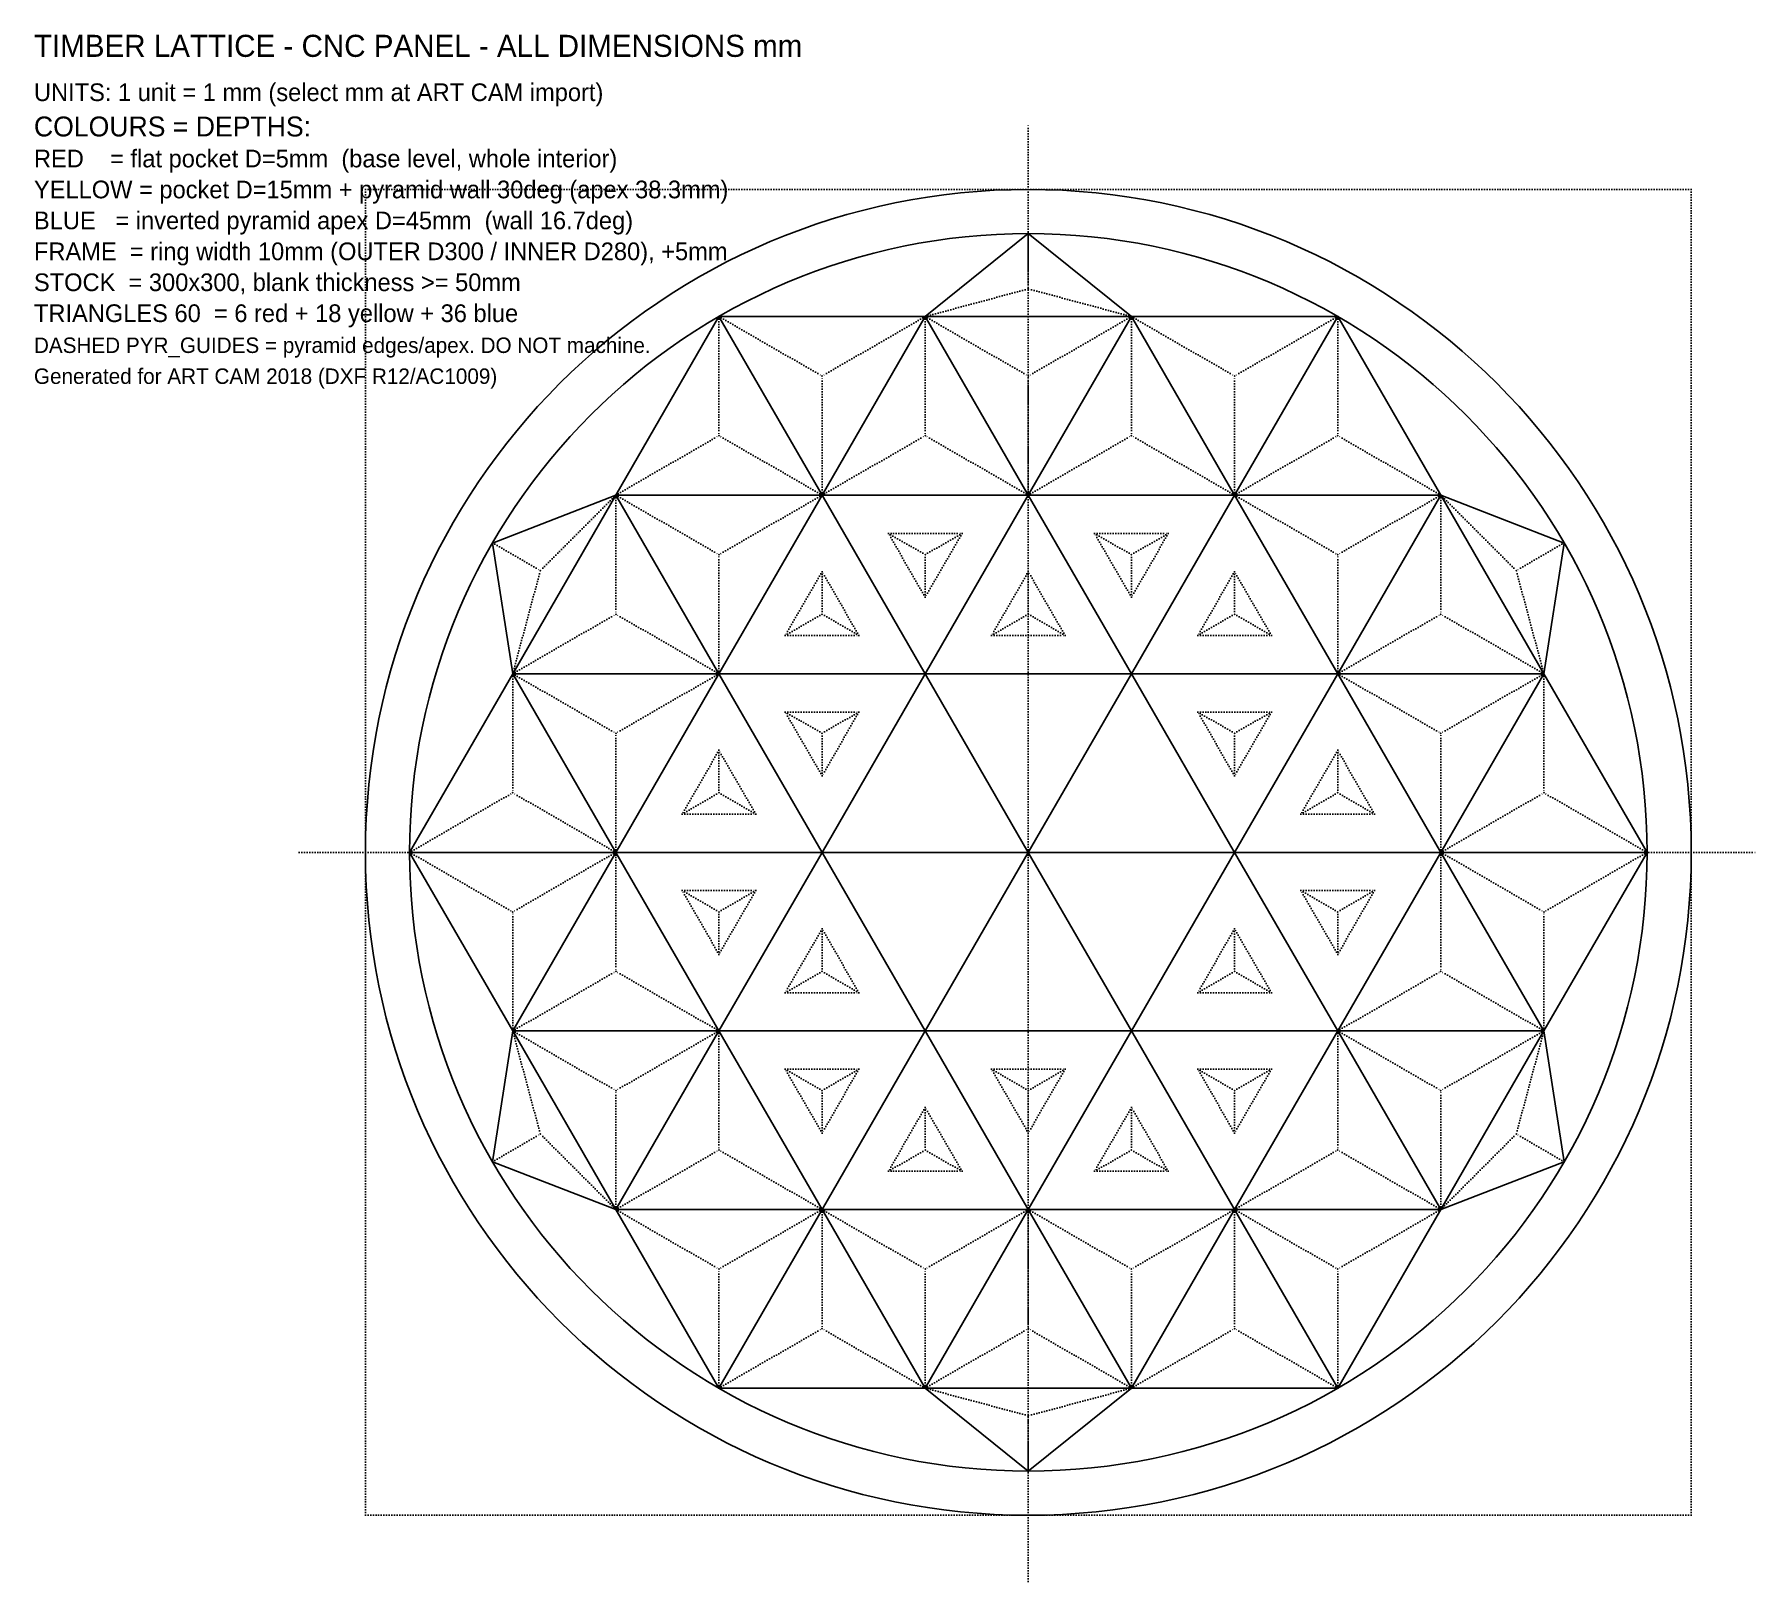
# Model space of a CAD drawing. Extents: x -225 to 165, y -165 to 185.
import ezdxf

# ---------------------------------------------------------------- set-up
doc = ezdxf.new("R2010")
doc.units = 0
doc.linetypes.add('DASHED', pattern=[0.5, -0.25, 0, -0.25])
for name, color, linetype in [('CENTERLINES', 8, 'DASHED'), ('FIELD', 1, 'CONTINUOUS'), ('FRAME_RING', 7, 'CONTINUOUS'), ('NOTES', 6, 'CONTINUOUS'), ('PYR_GUIDES', 8, 'DASHED'), ('STOCK_LIMIT', 9, 'DASHED'), ('TRI_BLU_D45_REVPYR', 5, 'CONTINUOUS'), ('TRI_RED_D5_FLAT', 1, 'CONTINUOUS'), ('TRI_YEL_D15_PYR', 2, 'CONTINUOUS')]:
    doc.layers.add(name, color=color, linetype=linetype)

msp = doc.modelspace()

# ---------------------------------------------------------------- linework, layer by layer
at = {"layer": 'CENTERLINES'}
for p, q in [((0, -165), (0, 165)), ((-165, 0), (165, 0))]:
    msp.add_line(p, q, dxfattribs=at)
at = {"layer": 'FIELD'}
msp.add_circle((0, 0), 140, dxfattribs=at)
at = {"layer": 'FRAME_RING'}
for radius in [150, 140]:
    msp.add_circle((0, 0), radius, dxfattribs=at)
at = {"layer": 'PYR_GUIDES'}
for p, q in [((0, 140), (0, 127.5)), ((-23.33, 121.24), (0, 127.5)), ((23.33, 121.24), (0, 127.5)), ((-70, 121.24), (-46.67, 107.77)), ((-70, 121.24), (-70, 94.3)), ((-23.33, 121.24), (-46.67, 107.77)), ((-23.33, 121.24), (-23.33, 94.3)), ((-23.33, 121.24), (0, 107.77)), ((23.33, 121.24), (0, 107.77)), ((23.33, 121.24), (23.33, 94.3)), ((23.33, 121.24), (46.67, 107.77)), ((70, 121.24), (46.67, 107.77)), ((70, 121.24), (70, 94.3)), ((-46.67, 80.83), (-46.67, 107.77)), ((0, 80.83), (0, 107.77)), ((46.67, 80.83), (46.67, 107.77)), ((-93.33, 80.83), (-70, 94.3)), ((-46.67, 80.83), (-70, 94.3)), ((-46.67, 80.83), (-23.33, 94.3)), ((0, 80.83), (-23.33, 94.3)), ((0, 80.83), (23.33, 94.3)), ((46.67, 80.83), (23.33, 94.3)), ((46.67, 80.83), (70, 94.3)), ((93.33, 80.83), (70, 94.3)), ((-93.33, 80.83), (-110.41, 63.75)), ((-93.33, 80.83), (-70, 67.36)), ((-93.33, 80.83), (-93.33, 53.89)), ((-46.67, 80.83), (-70, 67.36)), ((46.67, 80.83), (70, 67.36)), ((93.33, 80.83), (70, 67.36)), ((93.33, 80.83), (93.33, 53.89)), ((93.33, 80.83), (110.41, 63.75)), ((-31.67, 72.17), (-23.33, 67.36)), ((-15, 72.17), (-23.33, 67.36)), ((15, 72.17), (23.33, 67.36)), ((31.67, 72.17), (23.33, 67.36)), ((-121.24, 70), (-110.41, 63.75)), ((-70, 40.41), (-70, 67.36)), ((-23.33, 57.74), (-23.33, 67.36)), ((23.33, 57.74), (23.33, 67.36)), ((70, 40.41), (70, 67.36)), ((121.24, 70), (110.41, 63.75)), ((-116.67, 40.41), (-110.41, 63.75)), ((-46.67, 63.51), (-46.67, 53.89)), ((0, 63.51), (0, 53.89)), ((46.67, 63.51), (46.67, 53.89)), ((116.67, 40.41), (110.41, 63.75)), ((-116.67, 40.41), (-93.33, 53.89)), ((-70, 40.41), (-93.33, 53.89)), ((-55, 49.07), (-46.67, 53.89)), ((-38.33, 49.07), (-46.67, 53.89)), ((-8.33, 49.07), (0, 53.89)), ((8.33, 49.07), (0, 53.89)), ((38.33, 49.07), (46.67, 53.89)), ((55, 49.07), (46.67, 53.89)), ((70, 40.41), (93.33, 53.89)), ((116.67, 40.41), (93.33, 53.89)), ((-116.67, 40.41), (-93.33, 26.94)), ((-116.67, 40.41), (-116.67, 13.47)), ((-70, 40.41), (-93.33, 26.94)), ((70, 40.41), (93.33, 26.94)), ((116.67, 40.41), (93.33, 26.94)), ((116.67, 40.41), (116.67, 13.47)), ((-55, 31.75), (-46.67, 26.94)), ((-38.33, 31.75), (-46.67, 26.94)), ((38.33, 31.75), (46.67, 26.94)), ((55, 31.75), (46.67, 26.94)), ((-93.33, 0), (-93.33, 26.94)), ((-46.67, 17.32), (-46.67, 26.94)), ((46.67, 17.32), (46.67, 26.94)), ((93.33, 0), (93.33, 26.94)), ((-70, 23.09), (-70, 13.47)), ((70, 23.09), (70, 13.47)), ((-140, 0), (-116.67, 13.47)), ((-93.33, 0), (-116.67, 13.47)), ((-78.33, 8.66), (-70, 13.47)), ((-61.67, 8.66), (-70, 13.47)), ((61.67, 8.66), (70, 13.47)), ((78.33, 8.66), (70, 13.47)), ((93.33, 0), (116.67, 13.47)), ((140, 0), (116.67, 13.47)), ((-140, 0), (-116.67, -13.47)), ((-93.33, 0), (-116.67, -13.47)), ((-93.33, 0), (-93.33, -26.94)), ((93.33, 0), (93.33, -26.94)), ((93.33, 0), (116.67, -13.47)), ((140, 0), (116.67, -13.47)), ((-78.33, -8.66), (-70, -13.47)), ((-61.67, -8.66), (-70, -13.47)), ((61.67, -8.66), (70, -13.47)), ((78.33, -8.66), (70, -13.47)), ((-116.67, -40.41), (-116.67, -13.47)), ((-70, -23.09), (-70, -13.47)), ((70, -23.09), (70, -13.47)), ((116.67, -40.41), (116.67, -13.47)), ((-46.67, -17.32), (-46.67, -26.94)), ((46.67, -17.32), (46.67, -26.94)), ((-116.67, -40.41), (-93.33, -26.94)), ((-70, -40.41), (-93.33, -26.94)), ((-55, -31.75), (-46.67, -26.94)), ((-38.33, -31.75), (-46.67, -26.94)), ((38.33, -31.75), (46.67, -26.94)), ((55, -31.75), (46.67, -26.94)), ((70, -40.41), (93.33, -26.94)), ((116.67, -40.41), (93.33, -26.94)), ((-116.67, -40.41), (-93.33, -53.89)), ((-116.67, -40.41), (-110.41, -63.75)), ((-70, -40.41), (-93.33, -53.89)), ((-70, -40.41), (-70, -67.36)), ((70, -40.41), (70, -67.36)), ((70, -40.41), (93.33, -53.89)), ((116.67, -40.41), (93.33, -53.89)), ((116.67, -40.41), (110.41, -63.75)), ((-55, -49.07), (-46.67, -53.89)), ((-38.33, -49.07), (-46.67, -53.89)), ((-8.33, -49.07), (0, -53.89)), ((8.33, -49.07), (0, -53.89)), ((38.33, -49.07), (46.67, -53.89)), ((55, -49.07), (46.67, -53.89)), ((-93.33, -80.83), (-93.33, -53.89)), ((-46.67, -63.51), (-46.67, -53.89)), ((0, -63.51), (0, -53.89)), ((46.67, -63.51), (46.67, -53.89)), ((93.33, -80.83), (93.33, -53.89)), ((-23.33, -57.74), (-23.33, -67.36)), ((23.33, -57.74), (23.33, -67.36)), ((-121.24, -70), (-110.41, -63.75)), ((-93.33, -80.83), (-110.41, -63.75)), ((93.33, -80.83), (110.41, -63.75)), ((121.24, -70), (110.41, -63.75)), ((-93.33, -80.83), (-70, -67.36)), ((-46.67, -80.83), (-70, -67.36)), ((-31.67, -72.17), (-23.33, -67.36)), ((-15, -72.17), (-23.33, -67.36)), ((15, -72.17), (23.33, -67.36)), ((31.67, -72.17), (23.33, -67.36)), ((46.67, -80.83), (70, -67.36)), ((93.33, -80.83), (70, -67.36)), ((-93.33, -80.83), (-70, -94.3)), ((-46.67, -80.83), (-70, -94.3)), ((-46.67, -80.83), (-23.33, -94.3)), ((-46.67, -80.83), (-46.67, -107.77)), ((0, -80.83), (-23.33, -94.3)), ((0, -80.83), (23.33, -94.3)), ((0, -80.83), (0, -107.77)), ((46.67, -80.83), (23.33, -94.3)), ((46.67, -80.83), (46.67, -107.77)), ((46.67, -80.83), (70, -94.3)), ((93.33, -80.83), (70, -94.3)), ((-70, -121.24), (-70, -94.3)), ((-23.33, -121.24), (-23.33, -94.3)), ((23.33, -121.24), (23.33, -94.3)), ((70, -121.24), (70, -94.3)), ((-70, -121.24), (-46.67, -107.77)), ((-23.33, -121.24), (-46.67, -107.77)), ((-23.33, -121.24), (0, -107.77)), ((23.33, -121.24), (0, -107.77)), ((23.33, -121.24), (46.67, -107.77)), ((70, -121.24), (46.67, -107.77)), ((-23.33, -121.24), (0, -127.5)), ((23.33, -121.24), (0, -127.5)), ((0, -140), (0, -127.5))]:
    msp.add_line(p, q, dxfattribs=at)
for points in [[(-15, 72.17), (-23.33, 57.74), (-31.67, 72.17)], [(31.67, 72.17), (23.33, 57.74), (15, 72.17)], [(-55, 49.07), (-38.33, 49.07), (-46.67, 63.51)], [(-8.33, 49.07), (8.33, 49.07), (0, 63.51)], [(38.33, 49.07), (55, 49.07), (46.67, 63.51)], [(-38.33, 31.75), (-46.67, 17.32), (-55, 31.75)], [(55, 31.75), (46.67, 17.32), (38.33, 31.75)], [(-78.33, 8.66), (-61.67, 8.66), (-70, 23.09)], [(61.67, 8.66), (78.33, 8.66), (70, 23.09)], [(-61.67, -8.66), (-70, -23.09), (-78.33, -8.66)], [(78.33, -8.66), (70, -23.09), (61.67, -8.66)], [(-55, -31.75), (-38.33, -31.75), (-46.67, -17.32)], [(38.33, -31.75), (55, -31.75), (46.67, -17.32)], [(-38.33, -49.07), (-46.67, -63.51), (-55, -49.07)], [(8.33, -49.07), (0, -63.51), (-8.33, -49.07)], [(55, -49.07), (46.67, -63.51), (38.33, -49.07)], [(-31.67, -72.17), (-15, -72.17), (-23.33, -57.74)], [(15, -72.17), (31.67, -72.17), (23.33, -57.74)]]:
    msp.add_lwpolyline(points, close=True, dxfattribs=at)
for p in [(0, 127.5), (-46.67, 107.77), (0, 107.77), (46.67, 107.77), (-70, 94.3), (-23.33, 94.3), (23.33, 94.3), (70, 94.3), (-70, 67.36), (-23.33, 67.36), (23.33, 67.36), (70, 67.36), (-110.41, 63.75), (110.41, 63.75), (-93.33, 53.89), (-46.67, 53.89), (0, 53.89), (46.67, 53.89), (93.33, 53.89), (-93.33, 26.94), (-46.67, 26.94), (46.67, 26.94), (93.33, 26.94), (-116.67, 13.47), (-70, 13.47), (70, 13.47), (116.67, 13.47), (-116.67, -13.47), (-70, -13.47), (70, -13.47), (116.67, -13.47), (-93.33, -26.94), (-46.67, -26.94), (46.67, -26.94), (93.33, -26.94), (-93.33, -53.89), (-46.67, -53.89), (0, -53.89), (46.67, -53.89), (93.33, -53.89), (-110.41, -63.75), (110.41, -63.75), (-70, -67.36), (-23.33, -67.36), (23.33, -67.36), (70, -67.36), (-70, -94.3), (-23.33, -94.3), (23.33, -94.3), (70, -94.3), (-46.67, -107.77), (0, -107.77), (46.67, -107.77), (0, -127.5)]:
    msp.add_point(p, dxfattribs=at)
at = {"layer": 'STOCK_LIMIT'}
msp.add_lwpolyline([(-150, -150), (150, -150), (150, 150), (-150, 150)], close=True, dxfattribs=at)
at = {"layer": 'TRI_BLU_D45_REVPYR'}
for points in [[(-23.33, 121.24), (23.33, 121.24), (0, 140)], [(-93.33, 80.83), (-46.67, 80.83), (-70, 121.24)], [(-23.33, 121.24), (-46.67, 80.83), (-70, 121.24)], [(-46.67, 80.83), (0, 80.83), (-23.33, 121.24)], [(23.33, 121.24), (0, 80.83), (-23.33, 121.24)], [(0, 80.83), (46.67, 80.83), (23.33, 121.24)], [(70, 121.24), (46.67, 80.83), (23.33, 121.24)], [(46.67, 80.83), (93.33, 80.83), (70, 121.24)], [(-93.33, 80.83), (-116.67, 40.41), (-121.24, 70)], [(-116.67, 40.41), (-70, 40.41), (-93.33, 80.83)], [(-46.67, 80.83), (-70, 40.41), (-93.33, 80.83)], [(93.33, 80.83), (70, 40.41), (46.67, 80.83)], [(70, 40.41), (116.67, 40.41), (93.33, 80.83)], [(121.24, 70), (116.67, 40.41), (93.33, 80.83)], [(-140, 0), (-93.33, 0), (-116.67, 40.41)], [(-70, 40.41), (-93.33, 0), (-116.67, 40.41)], [(116.67, 40.41), (93.33, 0), (70, 40.41)], [(93.33, 0), (140, 0), (116.67, 40.41)], [(-93.33, 0), (-116.67, -40.41), (-140, 0)], [(-116.67, -40.41), (-70, -40.41), (-93.33, 0)], [(70, -40.41), (116.67, -40.41), (93.33, 0)], [(140, 0), (116.67, -40.41), (93.33, 0)], [(-121.24, -70), (-93.33, -80.83), (-116.67, -40.41)], [(-70, -40.41), (-93.33, -80.83), (-116.67, -40.41)], [(-93.33, -80.83), (-46.67, -80.83), (-70, -40.41)], [(46.67, -80.83), (93.33, -80.83), (70, -40.41)], [(116.67, -40.41), (93.33, -80.83), (70, -40.41)], [(93.33, -80.83), (121.24, -70), (116.67, -40.41)], [(-46.67, -80.83), (-70, -121.24), (-93.33, -80.83)], [(-70, -121.24), (-23.33, -121.24), (-46.67, -80.83)], [(0, -80.83), (-23.33, -121.24), (-46.67, -80.83)], [(-23.33, -121.24), (23.33, -121.24), (0, -80.83)], [(46.67, -80.83), (23.33, -121.24), (0, -80.83)], [(23.33, -121.24), (70, -121.24), (46.67, -80.83)], [(93.33, -80.83), (70, -121.24), (46.67, -80.83)], [(23.33, -121.24), (0, -140), (-23.33, -121.24)]]:
    msp.add_lwpolyline(points, close=True, dxfattribs=at)
at = {"layer": 'TRI_RED_D5_FLAT'}
for points in [[(-46.67, 0), (0, 0), (-23.33, 40.41)], [(23.33, 40.41), (0, 0), (-23.33, 40.41)], [(0, 0), (46.67, 0), (23.33, 40.41)], [(0, 0), (-23.33, -40.41), (-46.67, 0)], [(-23.33, -40.41), (23.33, -40.41), (0, 0)], [(46.67, 0), (23.33, -40.41), (0, 0)]]:
    msp.add_lwpolyline(points, close=True, dxfattribs=at)
at = {"layer": 'TRI_YEL_D15_PYR'}
for points in [[(-70, 40.41), (-23.33, 40.41), (-46.67, 80.83)], [(0, 80.83), (-23.33, 40.41), (-46.67, 80.83)], [(-23.33, 40.41), (23.33, 40.41), (0, 80.83)], [(46.67, 80.83), (23.33, 40.41), (0, 80.83)], [(23.33, 40.41), (70, 40.41), (46.67, 80.83)], [(-93.33, 0), (-46.67, 0), (-70, 40.41)], [(-23.33, 40.41), (-46.67, 0), (-70, 40.41)], [(70, 40.41), (46.67, 0), (23.33, 40.41)], [(46.67, 0), (93.33, 0), (70, 40.41)], [(-46.67, 0), (-70, -40.41), (-93.33, 0)], [(-70, -40.41), (-23.33, -40.41), (-46.67, 0)], [(23.33, -40.41), (70, -40.41), (46.67, 0)], [(93.33, 0), (70, -40.41), (46.67, 0)], [(-23.33, -40.41), (-46.67, -80.83), (-70, -40.41)], [(-46.67, -80.83), (0, -80.83), (-23.33, -40.41)], [(23.33, -40.41), (0, -80.83), (-23.33, -40.41)], [(0, -80.83), (46.67, -80.83), (23.33, -40.41)], [(70, -40.41), (46.67, -80.83), (23.33, -40.41)]]:
    msp.add_lwpolyline(points, close=True, dxfattribs=at)

# ---------------------------------------------------------------- texts
at = {"layer": 'NOTES'}
for s, height, p in [('TIMBER LATTICE - CNC PANEL - ALL DIMENSIONS mm', 5, (-225, 180)), ('UNITS: 1 unit = 1 mm (select mm at ART CAM import)', 4, (-225, 170)), ('COLOURS = DEPTHS:', 4.5, (-225, 162)), ('RED    = flat pocket D=5mm  (base level, whole interior)', 4, (-225, 155)), ('YELLOW = pocket D=15mm + pyramid wall 30deg (apex 38.3mm)', 4, (-225, 148)), ('BLUE   = inverted pyramid apex D=45mm  (wall 16.7deg)', 4, (-225, 141)), ('FRAME  = ring width 10mm (OUTER D300 / INNER D280), +5mm', 4, (-225, 134)), ('STOCK  = 300x300, blank thickness >= 50mm', 4, (-225, 127)), ('TRIANGLES 60  = 6 red + 18 yellow + 36 blue', 4, (-225, 120)), ('DASHED PYR_GUIDES = pyramid edges/apex. DO NOT machine.', 3.5, (-225, 113)), ('Generated for ART CAM 2018 (DXF R12/AC1009)', 3.5, (-225, 106))]:
    msp.add_text(s, height=height, dxfattribs=at).set_placement(p)

doc.saveas('drawing.dxf')
